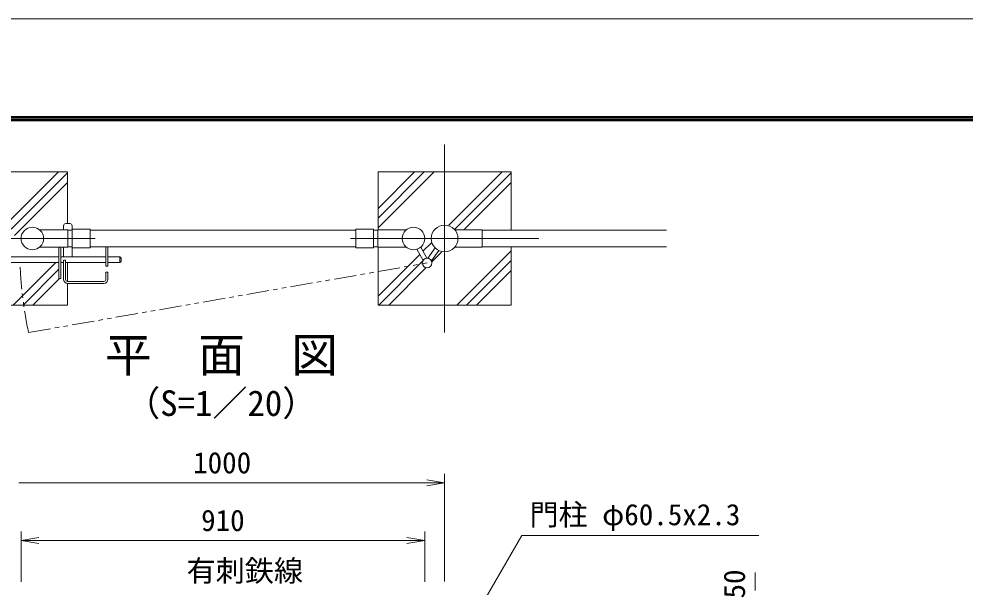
# Model space of a CAD drawing. Units: millimetres, scale not verified. Extents: x -4200 to 4200, y -2970 to 2970.
# Drawn here: x -2504 to -371, y 1689 to 2970 of the extents above; entities that cross this region are included whole.
import ezdxf
from ezdxf.enums import TextEntityAlignment as Align

# ---------------------------------------------------------------- set-up
doc = ezdxf.new("R2010")
doc.units = ezdxf.units.MM
doc.header["$LTSCALE"] = 20
doc.linetypes.add('USER1', pattern=[50.8, 31.75, -6.35, 6.35, -6.35])
doc.linetypes.add('USER3', pattern=[5, 2.5, -0.5, 0.5, -0.5, 0.5, -0.5])
for name, color, linetype, lineweight in [('0-0_D-TTL-TXT', 7, 'Continuous', 18), ('0-2_D-BMK', 2, 'USER1', 13), ('0-3_D-STR1', 1, 'Continuous', 18), ('0-5_D-DCR-HCH', 7, 'Continuous', 9), ('0-6_D-STR3', 3, 'Continuous', 13), ('0-7_0', 7, 'Continuous', 9), ('0-8_D-STR-DIM', 7, 'Continuous', 9), ('0-9_D-STR-TXT', 7, 'Continuous', 9), ('0-B_D-TTL', 7, 'Continuous', 9)]:
    doc.layers.add(name, color=color, linetype=linetype, lineweight=lineweight)
doc.styles.add('ＭＳ ゴシック', font='')
doc.styles.get('ＭＳ ゴシック').set_extended_font_data('MS Gothic')

# ---------------------------------------------------------------- blocks, each defined once
blk = doc.blocks.new('_Open')
at = {"layer": '0-7_0'}
blk.add_line((-20, 3.33), (0, 0), dxfattribs=at)
blk.add_lwpolyline([(-20, -3.33), (0, 0), (-20, 0)], dxfattribs=at)
blk = doc.blocks.new('MLeader6')
at = {"layer": '0-8_D-STR-DIM'}
blk.add_line((-2501.78, 1510.15), (-2478.21, 1477.16), dxfattribs=at)
for points in [[(-2506.49, 1505.44), (-2731.16, 1730.11), (-3253.23, 1730.11), (-3260.43, 1730.11)], [(-2511.21, 1500.73), (-2478.21, 1477.16), (-2506.49, 1505.44)]]:
    blk.add_lwpolyline(points, dxfattribs=at)
blk = doc.blocks.new('MLeader7')
at = {"layer": '0-7_0'}
blk.add_line((-1505.31, 1557.62), (-1531.08, 1526.31), dxfattribs=at)
for points in [[(-1511.08, 1560.95), (-1369.94, 1805.42), (-842.86, 1805.42), (-835.66, 1805.42)], [(-1516.85, 1564.28), (-1531.08, 1526.31), (-1511.08, 1560.95)]]:
    blk.add_lwpolyline(points, dxfattribs=at)

msp = doc.modelspace()

# ---------------------------------------------------------------- linework, layer by layer
at = {"layer": '0-2_D-BMK'}
for p, q in [((-1544.32, 2262.72), (-1544.32, 2686.99)), ((-2332.19, 2474.85), (-2756.45, 2474.85)), ((-1756.45, 2474.85), (-1332.19, 2474.85))]:
    msp.add_line(p, q, dxfattribs=at)
at = {"layer": '0-2_D-BMK', "linetype": 'USER3'}
msp.add_line((-2482.38, 2262.72), (-1583.71, 2419.67), dxfattribs=at)
msp.add_arc((-1542.22, 2457.65), 960.15, 182.81239, 191.71371, dxfattribs=at)
at = {"layer": '0-3_D-STR1'}
for p, q in [((-2393.72, 2493.85), (-2383.67, 2493.85)), ((-2343.67, 2493.85), (-1744.47, 2493.85)), ((-1704.47, 2493.85), (-1694.52, 2493.85)), ((-1459.32, 2493.85), (-1044.32, 2493.85)), ((-2393.72, 2455.85), (-2383.67, 2455.85)), ((-2343.67, 2455.85), (-1744.47, 2455.85)), ((-1704.47, 2455.85), (-1694.52, 2455.85)), ((-1459.32, 2455.85), (-1044.32, 2455.85))]:
    msp.add_line(p, q, dxfattribs=at)
for centre, radius in [((-2473.67, 2474.85), 25.4), ((-1614.47, 2474.85), 25.4), ((-1544.32, 2474.85), 30.25)]:
    msp.add_circle(centre, radius, dxfattribs=at)
at = {"layer": '0-5_D-DCR-HCH'}
for p, q in [((-2534.65, 2504.68), (-2414.47, 2624.85)), ((-1694.32, 2498.63), (-1568.1, 2624.85)), ((-1694.32, 2520.73), (-1590.2, 2624.85)), ((-1694.32, 2542.83), (-1612.3, 2624.85)), ((-1534.65, 2504.68), (-1414.47, 2624.85)), ((-2521.2, 2496.03), (-2394.32, 2622.91)), ((-1521.18, 2496.05), (-1394.32, 2622.91)), ((-2513.68, 2481.46), (-2394.32, 2600.81)), ((-1500.58, 2494.55), (-1394.32, 2600.81)), ((-1593.03, 2446.3), (-1574.14, 2465.18)), ((-1694.32, 2345), (-1600.37, 2438.96)), ((-1573.16, 2421.97), (-1550.92, 2444.21)), ((-1516.65, 2324.85), (-1394.32, 2447.18)), ((-2516.65, 2324.85), (-2420.85, 2420.65)), ((-1692.37, 2324.85), (-1593.86, 2423.37)), ((-1494.55, 2324.85), (-1394.32, 2425.08)), ((-2494.55, 2324.85), (-2413.72, 2405.68)), ((-1670.28, 2324.85), (-1586.01, 2409.12)), ((-1472.45, 2324.85), (-1394.32, 2402.99)), ((-2472.45, 2324.85), (-2412.65, 2384.65))]:
    msp.add_line(p, q, dxfattribs=at)
at = {"layer": '0-6_D-STR3'}
for p, q in [((-2403.22, 2503.65), (-2403.22, 2494.55)), ((-2398.22, 2508.65), (-2389.22, 2508.65)), ((-2384.22, 2503.65), (-2384.22, 2493.85)), ((-2383.67, 2496.15), (-2343.67, 2496.15)), ((-2383.67, 2453.55), (-2383.67, 2496.15)), ((-2343.67, 2453.55), (-2343.67, 2496.15)), ((-1744.47, 2453.55), (-1744.47, 2496.15)), ((-1744.47, 2496.15), (-1704.47, 2496.15)), ((-1704.47, 2453.55), (-1704.47, 2496.15)), ((-2457.64, 2494.55), (-2393.72, 2494.55)), ((-2393.72, 2494.55), (-2393.72, 2455.15)), ((-1630.51, 2494.55), (-1694.92, 2494.55)), ((-1694.92, 2494.55), (-1694.92, 2455.15)), ((-2457.64, 2455.15), (-2393.72, 2455.15)), ((-2409.22, 2455.15), (-2409.22, 2384.65)), ((-2403.22, 2455.15), (-2403.22, 2433.65)), ((-2384.22, 2455.85), (-2384.22, 2433.65)), ((-2383.67, 2453.55), (-2343.67, 2453.55)), ((-2308.22, 2455.85), (-2308.22, 2412.15)), ((-2303.72, 2455.85), (-2303.72, 2412.15)), ((-1744.47, 2453.55), (-1704.47, 2453.55)), ((-1630.51, 2455.15), (-1694.92, 2455.15)), ((-1598.16, 2455.38), (-1584.07, 2430.46)), ((-1582.22, 2430.37), (-1565.72, 2453.48)), ((-1459.32, 2455.15), (-1521.37, 2455.15)), ((-2542.07, 2433.65), (-2413.72, 2433.65)), ((-2409.22, 2433.65), (-2308.22, 2433.65)), ((-2303.72, 2433.65), (-2276.72, 2433.65)), ((-2276.72, 2433.65), (-2276.72, 2420.65)), ((-1606.95, 2450.59), (-1592.78, 2425.54)), ((-1574.08, 2424.56), (-1557.58, 2447.67)), ((-2536.57, 2420.65), (-2413.72, 2420.65)), ((-2403.22, 2425.65), (-2403.22, 2382.65)), ((-2403.22, 2425.65), (-2398.72, 2425.65)), ((-2398.72, 2425.65), (-2398.72, 2382.65)), ((-2398.72, 2420.65), (-2308.22, 2420.65)), ((-2308.22, 2412.15), (-2303.72, 2412.15)), ((-2303.72, 2420.65), (-2276.72, 2420.65)), ((-2273.72, 2430.65), (-2273.72, 2423.65)), ((-2307.72, 2398.65), (-2307.72, 2382.65)), ((-2307.72, 2398.65), (-2303.22, 2398.65)), ((-2303.22, 2398.65), (-2303.22, 2382.65)), ((-2394.22, 2378.15), (-2312.22, 2378.15)), ((-2394.22, 2373.65), (-2312.22, 2373.65))]:
    msp.add_line(p, q, dxfattribs=at)
for points in [[(-1459.32, 2455.15), (-1459.32, 2494.55), (-1521.37, 2494.55)], [(-2413.72, 2455.15), (-2413.72, 2384.65), (-2409.22, 2384.65)]]:
    msp.add_lwpolyline(points, dxfattribs=at)
msp.add_circle((-1583.71, 2419.67), 10.8, dxfattribs=at)
for centre, radius, start, end in [((-2398.22, 2503.65), 5, 90, 180), ((-2389.22, 2503.65), 5, 0, 90), ((-2276.72, 2430.65), 3, 0, 90), ((-2276.72, 2423.65), 3, 270, 0), ((-2394.22, 2382.65), 9, 180, 270), ((-2394.22, 2382.65), 4.5, 180, 270), ((-2312.22, 2382.65), 4.5, 270, 0), ((-2312.22, 2382.65), 9, 270, 0)]:
    msp.add_arc(centre, radius, start, end, dxfattribs=at)
at = {"layer": '0-7_0'}
for p, q in [((-2394.32, 2624.85), (-2694.32, 2624.85)), ((-2394.32, 2508.65), (-2394.32, 2624.85)), ((-1694.32, 2624.85), (-1394.32, 2624.85)), ((-1694.32, 2494.55), (-1694.32, 2624.85)), ((-1394.32, 2493.85), (-1394.32, 2624.85)), ((-1694.32, 2324.85), (-1694.32, 2455.15)), ((-2409.22, 2420.65), (-2403.22, 2420.65)), ((-2394.32, 2378.16), (-2394.32, 2420.65)), ((-2394.32, 2324.85), (-2394.32, 2373.65))]:
    msp.add_line(p, q, dxfattribs=at)
for points in [[(-2394.32, 2324.85), (-2694.32, 2324.85), (-2694.32, 2455.85)], [(-1694.32, 2324.85), (-1394.32, 2324.85), (-1394.32, 2455.85)]]:
    msp.add_lwpolyline(points, dxfattribs=at)
at = {"layer": '0-8_D-STR-DIM'}
for p, q in [((-1544.32, 1701.52), (-1544.32, 1944.03)), ((-2504.32, 1924.03), (-1584.32, 1924.03)), ((-2499.07, 1700.81), (-2499.07, 1814.03)), ((-1589.07, 1700.81), (-1589.07, 1814.03)), ((-2459.07, 1794.03), (-1629.07, 1794.03)), ((-844.32, 1681.37), (-844.32, 1721.37))]:
    msp.add_line(p, q, dxfattribs=at)
at = {"layer": '0-B_D-TTL', "color": 2, "lineweight": 18}
msp.add_lwpolyline([(-4200, 2970), (4200, 2970), (4200, -2970), (-4200, -2970)], close=True, dxfattribs=at)
at = {"layer": '0-B_D-TTL'}
for points in [[(-3930, 2750), (3930, 2750), (3930, -2750), (-3930, -2750)], [(-3927.5, 2747.5), (3927.5, 2747.5), (3927.5, -2747.5), (-3927.5, -2747.5)], [(-3925, 2745), (3925, 2745), (3925, -2745), (-3925, -2745)], [(-3922.5, 2742.5), (3922.5, 2742.5), (3922.5, -2742.5), (-3922.5, -2742.5)], [(-3920, 2740), (3920, 2740), (3920, -2740), (-3920, -2740)]]:
    msp.add_lwpolyline(points, close=True, dxfattribs=at)

# ---------------------------------------------------------------- block references
at = {"layer": '0-7_0'}
msp.add_blockref('MLeader7', (0, 0), dxfattribs=at)
at = {"layer": '0-8_D-STR-DIM', "xscale": 2, "yscale": 2}
for p in [(-1544.32, 1924.03), (-1589.07, 1794.03)]:
    msp.add_blockref('_Open', p, dxfattribs=at)
at = {"layer": '0-8_D-STR-DIM', "xscale": 2, "yscale": 2, "rotation": 180}
msp.add_blockref('_Open', (-2499.07, 1794.03), dxfattribs=at)
at = {"layer": '0-8_D-STR-DIM'}
msp.add_blockref('MLeader6', (0, 0), dxfattribs=at)

# ---------------------------------------------------------------- texts
at = {"layer": '0-0_D-TTL-TXT', "style": 'ＭＳ ゴシック'}
for s, height, p in [('平\u3000面\u3000図', 76.98, (-2309.81, 2150.54)), ('（S=1／20）', 57.77, (-2264.33, 2057.34))]:
    msp.add_text(s, height=height, dxfattribs=at).set_placement(p, align=Align.BOTTOM_LEFT)
at = {"layer": '0-8_D-STR-DIM', "style": 'ＭＳ ゴシック'}
for s, p in [('1000', (-2111.22, 1930.78)), ('910', (-2093.2, 1800.78))]:
    msp.add_text(s, height=48.09, dxfattribs=at).set_placement(p, align=Align.BOTTOM_LEFT)
msp.add_text('50', height=48.09, rotation=90, dxfattribs=at).set_placement((-852.63, 1663.01), align=Align.BOTTOM_LEFT)
at = {"layer": '0-9_D-STR-TXT', "style": 'ＭＳ ゴシック'}
for s, p in [('門柱 φ60.5x2.3', (-1352.89, 1813.79)), ('有刺鉄線', (-2125.83, 1687.03))]:
    msp.add_text(s, height=48.09, dxfattribs=at).set_placement(p, align=Align.BOTTOM_LEFT)

doc.saveas('drawing.dxf')
